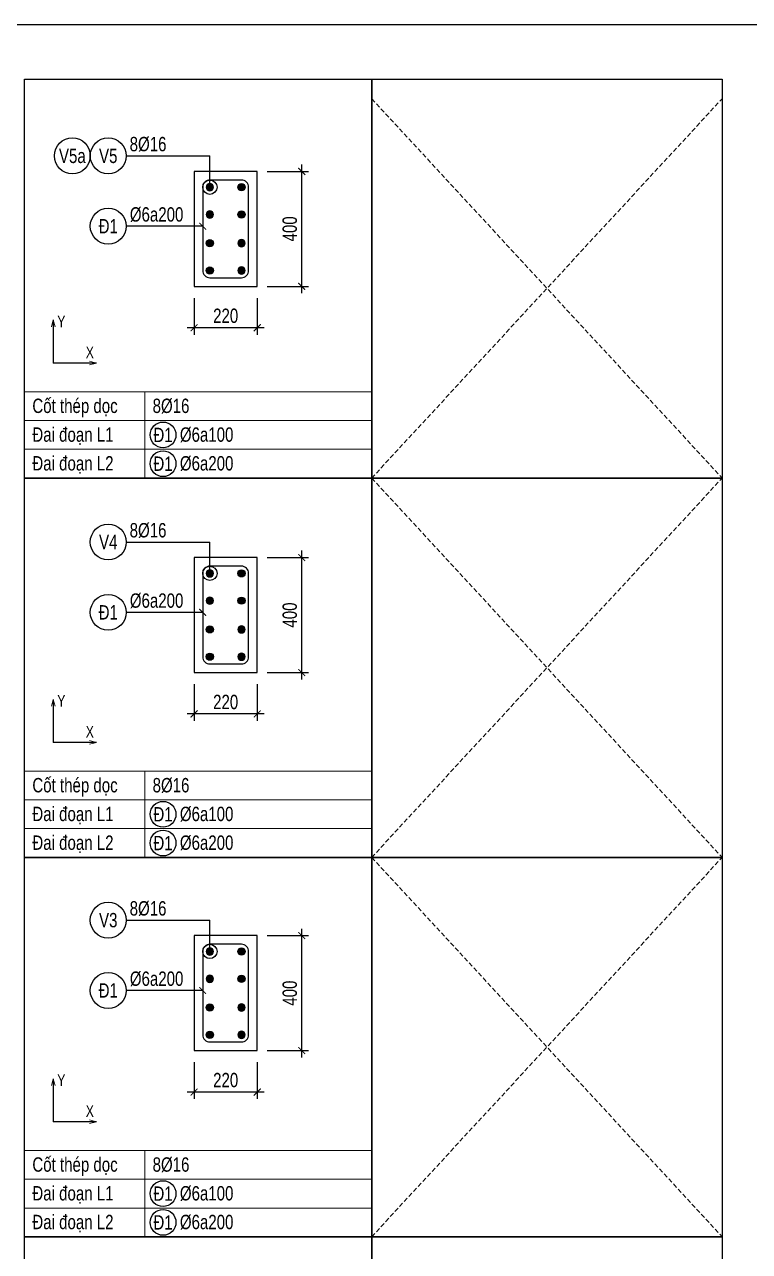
# Model space of a CAD drawing. Extents: x -165145 to 691808, y -202842 to 311040.
# Drawn here: x 354151 to 356674, y -45827 to -41558 of the extents above; entities that cross this region are included whole.
import ezdxf
from ezdxf.enums import TextEntityAlignment as Align

# ---------------------------------------------------------------- set-up
doc = ezdxf.new("R2010")
doc.units = 0
doc.header["$LTSCALE"] = 10
doc.header["$MEASUREMENT"] = 0
doc.linetypes.add('HIDDEN', pattern=[2.3807, 1.587, -0.7937])
doc.layers.get('0').update_dxf_attribs({"linetype": 'CONTINUOUS'})
doc.layers.get('Defpoints').update_dxf_attribs({"color": 5, "linetype": 'CONTINUOUS'})
for name, color, linetype in [('GE_KC_BORDER', 7, 'CONTINUOUS'), ('GE_KC_CHI', 1, 'CONTINUOUS'), ('GE_KC_SNODE', 6, 'CONTINUOUS'), ('GE_KC_STEEL', 6, 'CONTINUOUS'), ('GE_KC_TEXT_TK', 4, 'CONTINUOUS')]:
    doc.layers.add(name, color=color, linetype=linetype)
for name, color, linetype, lineweight in [('GE_KC_DIM', 1, 'CONTINUOUS', 20), ('GE_KC_NETKHUAT', 9, 'HIDDEN', 20), ('GE_KC_NETMANH', 8, 'CONTINUOUS', 20), ('GE_KC_TEXT', 4, 'CONTINUOUS', 20)]:
    doc.layers.add(name, color=color, linetype=linetype, lineweight=lineweight)
doc.styles.add('GE_KC-Arial', font='arial.ttf', dxfattribs={"width": 0.75})
doc.styles.add('GE_KC_TEXT', font='arial.ttf', dxfattribs={"width": 0.8})
doc.dimstyles.new('GE_KC_DIM20', dxfattribs={"dimscale": 20, "dimtxt": 2.5, "dimasz": 1.2, "dimexe": 1.2, "dimexo": 0, "dimgap": 0.8, "dimtad": 1, "dimdec": 0, "dimzin": 1, "dimdsep": 46, "dimtxsty": 'GE_KC-Arial', "dimblk": 'ARCHTICK', "dimcen": 1.2, "dimdle": 1.2, "dimclrd": 1, "dimclre": 1, "dimclrt": 4, "dimadec": 0, "dimazin": 0, "dimtfac": 1, "dimtdec": 0, "dimtix": 1, "dimtmove": 2, "dimatfit": 3, "dimfxl": 0.15, "dimtvp": 0.833333, "dimtolj": 1, "dimtzin": 0, "dimarcsym": 0})

# ---------------------------------------------------------------- blocks, each defined once
blk = doc.blocks.new('_Open30')
at = {"color": 0, "linetype": 'ByBlock', "lineweight": -2}
for p, q in [((-1, 0.27), (0, 0)), ((0, 0), (-1, -0.27)), ((0, 0), (-1, 0))]:
    blk.add_line(p, q, dxfattribs=at)
blk = doc.blocks.new('TOADO')
at = {"layer": 'GE_KC_BORDER'}
for p in [(0, 150), (150, 0)]:
    blk.add_line(p, (0, 0), dxfattribs=at)
at = {"layer": 'GE_KC_DIM', "xscale": 24, "yscale": 24, "zscale": 24, "rotation": 90}
blk.add_blockref('_Open30', (0, 150), dxfattribs=at)
at = {"layer": 'GE_KC_DIM', "xscale": 24, "yscale": 24, "zscale": 24}
blk.add_blockref('_Open30', (150, 0), dxfattribs=at)
at = {"layer": 'GE_KC_TEXT', "style": 'GE_KC_TEXT', "width": 0.75}
for s, p in [('Y', (14.1, 125)), ('X', (113.3, 17.1))]:
    blk.add_text(s, height=40, dxfattribs=at).set_placement(p)
blk = doc.blocks.new('GE_KC_SNODE_ L1')
at = {"layer": 'GE_KC_SNODE'}
blk.add_hatch(color=0, dxfattribs=at).paths.add_polyline_path([(12.5, 0, 1), (-12.5, 0, 1)])
at = {"layer": 'GE_KC_SNODE', "color": 0}
blk.add_circle((0, 0), 12.5, dxfattribs=at)
blk = doc.blocks.new('_ArchTick')
at = {"color": 0, "linetype": 'ByBlock', "const_width": 0.15}
blk.add_lwpolyline([(-0.5, -0.5), (0.5, 0.5)], dxfattribs=at)
blk = doc.blocks.new('*D1273')
at = {"layer": 'Defpoints', "color": 0, "transparency": 16777216}
for p in [(354740.8, -45169), (354960.8, -45169), (354740.8, -45272.6)]:
    blk.add_point(p, dxfattribs=at)
at = {"layer": 'GE_KC_DIM', "color": 1, "lineweight": -2, "transparency": 16777216}
for p, q in [((354740.8, -45169), (354740.8, -45296.6)), ((354960.8, -45169), (354960.8, -45296.6)), ((354984.8, -45272.6), (354716.8, -45272.6))]:
    blk.add_line(p, q, dxfattribs=at)
at = {"layer": 'GE_KC_DIM', "color": 1, "lineweight": -2, "transparency": 16777216, "xscale": 24, "yscale": 24, "zscale": 24, "rotation": 180}
blk.add_blockref('_ArchTick', (354740.8, -45272.6), dxfattribs=at)
at = {"layer": 'GE_KC_DIM', "color": 1, "lineweight": -2, "transparency": 16777216, "xscale": 24, "yscale": 24, "zscale": 24}
blk.add_blockref('_ArchTick', (354960.8, -45272.6), dxfattribs=at)
at = {"layer": 'GE_KC_DIM', "color": 4, "transparency": 16777216, "insert": (354850.8, -45231.1), "char_height": 50, "attachment_point": 5, "style": 'GE_KC-Arial'}
blk.add_mtext('\\A1;220', dxfattribs=at)
blk = doc.blocks.new('*D1274')
at = {"layer": 'Defpoints', "color": 0, "transparency": 16777216}
for p in [(354995, -44728.3), (355115.6, -44728.3), (354995, -45128.3)]:
    blk.add_point(p, dxfattribs=at)
at = {"layer": 'GE_KC_DIM', "color": 1, "lineweight": -2, "transparency": 16777216}
for p, q in [((354995, -44728.3), (355139.6, -44728.3)), ((355115.6, -45152.3), (355115.6, -44704.3)), ((354995, -45128.3), (355139.6, -45128.3))]:
    blk.add_line(p, q, dxfattribs=at)
at = {"layer": 'GE_KC_DIM', "color": 1, "lineweight": -2, "transparency": 16777216, "xscale": 24, "yscale": 24, "zscale": 24}
for p, rotation in [((355115.6, -44728.3), 90), ((355115.6, -45128.3), 270)]:
    blk.add_blockref('_ArchTick', p, dxfattribs=dict(at, rotation=rotation))
at = {"layer": 'GE_KC_DIM', "color": 4, "transparency": 16777216, "insert": (355074.1, -44928.3), "char_height": 50, "attachment_point": 5, "rotation": 90, "style": 'GE_KC-Arial'}
blk.add_mtext('\\A1;400', dxfattribs=at)
blk = doc.blocks.new('*D1275')
at = {"layer": 'Defpoints', "color": 0, "transparency": 16777216}
for p in [(354740.8, -43853.3), (354960.8, -43853.3), (354740.8, -43956.9)]:
    blk.add_point(p, dxfattribs=at)
at = {"layer": 'GE_KC_DIM', "color": 1, "lineweight": -2, "transparency": 16777216}
for p, q in [((354740.8, -43853.3), (354740.8, -43980.9)), ((354960.8, -43853.3), (354960.8, -43980.9)), ((354984.8, -43956.9), (354716.8, -43956.9))]:
    blk.add_line(p, q, dxfattribs=at)
at = {"layer": 'GE_KC_DIM', "color": 1, "lineweight": -2, "transparency": 16777216, "xscale": 24, "yscale": 24, "zscale": 24, "rotation": 180}
blk.add_blockref('_ArchTick', (354740.8, -43956.9), dxfattribs=at)
at = {"layer": 'GE_KC_DIM', "color": 1, "lineweight": -2, "transparency": 16777216, "xscale": 24, "yscale": 24, "zscale": 24}
blk.add_blockref('_ArchTick', (354960.8, -43956.9), dxfattribs=at)
at = {"layer": 'GE_KC_DIM', "color": 4, "transparency": 16777216, "insert": (354850.8, -43915.4), "char_height": 50, "attachment_point": 5, "style": 'GE_KC-Arial'}
blk.add_mtext('\\A1;220', dxfattribs=at)
blk = doc.blocks.new('*D1276')
at = {"layer": 'Defpoints', "color": 0, "transparency": 16777216}
for p in [(354995, -43412.7), (355115.6, -43412.7), (354995, -43812.7)]:
    blk.add_point(p, dxfattribs=at)
at = {"layer": 'GE_KC_DIM', "color": 1, "lineweight": -2, "transparency": 16777216}
for p, q in [((354995, -43412.7), (355139.6, -43412.7)), ((355115.6, -43836.7), (355115.6, -43388.7)), ((354995, -43812.7), (355139.6, -43812.7))]:
    blk.add_line(p, q, dxfattribs=at)
at = {"layer": 'GE_KC_DIM', "color": 1, "lineweight": -2, "transparency": 16777216, "xscale": 24, "yscale": 24, "zscale": 24}
for p, rotation in [((355115.6, -43412.7), 90), ((355115.6, -43812.7), 270)]:
    blk.add_blockref('_ArchTick', p, dxfattribs=dict(at, rotation=rotation))
at = {"layer": 'GE_KC_DIM', "color": 4, "transparency": 16777216, "insert": (355074.1, -43612.7), "char_height": 50, "attachment_point": 5, "rotation": 90, "style": 'GE_KC-Arial'}
blk.add_mtext('\\A1;400', dxfattribs=at)
blk = doc.blocks.new('*D1277')
at = {"layer": 'Defpoints', "color": 0, "transparency": 16777216}
for p in [(354740.8, -42509.6), (354960.8, -42509.6), (354740.8, -42613.2)]:
    blk.add_point(p, dxfattribs=at)
at = {"layer": 'GE_KC_DIM', "color": 1, "lineweight": -2, "transparency": 16777216}
for p, q in [((354740.8, -42509.6), (354740.8, -42637.2)), ((354960.8, -42509.6), (354960.8, -42637.2)), ((354984.8, -42613.2), (354716.8, -42613.2))]:
    blk.add_line(p, q, dxfattribs=at)
at = {"layer": 'GE_KC_DIM', "color": 1, "lineweight": -2, "transparency": 16777216, "xscale": 24, "yscale": 24, "zscale": 24, "rotation": 180}
blk.add_blockref('_ArchTick', (354740.8, -42613.2), dxfattribs=at)
at = {"layer": 'GE_KC_DIM', "color": 1, "lineweight": -2, "transparency": 16777216, "xscale": 24, "yscale": 24, "zscale": 24}
blk.add_blockref('_ArchTick', (354960.8, -42613.2), dxfattribs=at)
at = {"layer": 'GE_KC_DIM', "color": 4, "transparency": 16777216, "insert": (354850.8, -42571.7), "char_height": 50, "attachment_point": 5, "style": 'GE_KC-Arial'}
blk.add_mtext('\\A1;220', dxfattribs=at)
blk = doc.blocks.new('*D1278')
at = {"layer": 'Defpoints', "color": 0, "transparency": 16777216}
for p in [(354995, -42069), (355115.6, -42069), (354995, -42469)]:
    blk.add_point(p, dxfattribs=at)
at = {"layer": 'GE_KC_DIM', "color": 1, "lineweight": -2, "transparency": 16777216}
for p, q in [((355115.6, -42493), (355115.6, -42045)), ((354995, -42069), (355139.6, -42069)), ((354995, -42469), (355139.6, -42469))]:
    blk.add_line(p, q, dxfattribs=at)
at = {"layer": 'GE_KC_DIM', "color": 1, "lineweight": -2, "transparency": 16777216, "xscale": 24, "yscale": 24, "zscale": 24}
for p, rotation in [((355115.6, -42069), 90), ((355115.6, -42469), 270)]:
    blk.add_blockref('_ArchTick', p, dxfattribs=dict(at, rotation=rotation))
at = {"layer": 'GE_KC_DIM', "color": 4, "transparency": 16777216, "insert": (355074.1, -42269), "char_height": 50, "attachment_point": 5, "rotation": 90, "style": 'GE_KC-Arial'}
blk.add_mtext('\\A1;400', dxfattribs=at)

msp = doc.modelspace()

# ---------------------------------------------------------------- linework, layer by layer
for points in [[(354150.59807, -41748.3228), (355359.20473, -41748.3228), (355359.20473, -43136.02535), (354150.59807, -43136.02535)], [(355359.20473, -41748.3228), (356579.27469, -41748.3228), (356579.27469, -43136.02535), (355359.20473, -43136.02535)], [(354150.59807, -43136.02535), (355359.20473, -43136.02535), (355359.20473, -44456.02535), (354150.59807, -44456.02535)], [(355359.20473, -43136.02535), (356579.27469, -43136.02535), (356579.27469, -44456.02535), (355359.20473, -44456.02535)], [(354150.59807, -44456.02535), (355359.20473, -44456.02535), (355359.20473, -45776.02535), (354150.59807, -45776.02535)], [(355359.20473, -44456.02535), (356579.27469, -44456.02535), (356579.27469, -45776.02535), (355359.20473, -45776.02535)], [(354150.59807, -45776.02535), (355359.20473, -45776.02535), (355359.20473, -47096.02535), (354150.59807, -47096.02535)], [(355359.20473, -45776.02535), (356579.27469, -45776.02535), (356579.27469, -47096.02535), (355359.20473, -47096.02535)]]:
    msp.add_lwpolyline(points, close=True)
at = {"layer": 'Defpoints'}
msp.add_lwpolyline([(351878.75782, -41557.97767), (360935.00782, -41557.97767), (360935.00782, -49091.72767), (351878.75782, -49091.72767)], close=True, dxfattribs=at)
at = {"layer": 'GE_KC_BORDER'}
for points in [[(354740.81807, -42468.98827), (354960.81807, -42468.98827), (354960.81807, -42068.98827), (354740.81807, -42068.98827)], [(354740.81807, -43812.66685), (354960.81807, -43812.66685), (354960.81807, -43412.66685), (354740.81807, -43412.66685)], [(354740.81807, -45128.33991), (354960.81807, -45128.33991), (354960.81807, -44728.33991), (354740.81807, -44728.33991)]]:
    msp.add_lwpolyline(points, close=True, dxfattribs=at)
at = {"layer": 'GE_KC_CHI'}
for p, q in [((354504.57115, -42014.92803), (354795.81807, -42014.92803)), ((354795.81807, -42123.98827), (354795.81807, -42014.92803)), ((354770.81807, -42259.65952), (354505.21571, -42259.65952)), ((354504.57115, -43358.60661), (354795.81807, -43358.60661)), ((354795.81807, -43467.66685), (354795.81807, -43358.60661)), ((354770.81807, -43603.3381), (354505.21571, -43603.3381)), ((354504.57115, -44674.27966), (354795.81807, -44674.27966)), ((354795.81807, -44783.33991), (354795.81807, -44674.27966)), ((354770.81807, -44919.01116), (354505.21571, -44919.01116))]:
    msp.add_line(p, q, dxfattribs=at)
for centre in [(354795.81807, -42123.98827), (354795.81807, -43467.66685), (354795.81807, -44783.33991)]:
    msp.add_circle(centre, 25, dxfattribs=at)
at = {"layer": 'GE_KC_NETKHUAT'}
for p, q in [((355359.20473, -43136.02535), (356579.27469, -41816.02535)), ((355359.20473, -41816.02535), (356579.27469, -43136.02535)), ((355359.20473, -44456.02535), (356579.27469, -43136.02535)), ((355359.20473, -43136.02535), (356579.27469, -44456.02535)), ((355359.20473, -45776.02535), (356579.27469, -44456.02535)), ((355359.20473, -44456.02535), (356579.27469, -45776.02535))]:
    msp.add_line(p, q, dxfattribs=at)
at = {"layer": 'GE_KC_NETMANH', "color": 8}
for p, q in [((354150.59807, -42836.02535), (355359.20473, -42836.02535)), ((354569.25475, -42836.02535), (354569.25475, -43136.02535)), ((354569.25475, -42836.02535), (354569.25475, -43136.02535)), ((354150.59807, -42936.02535), (355359.20473, -42936.02535)), ((354150.59807, -43036.02535), (355359.20473, -43036.02535)), ((354150.59807, -44156.02535), (355359.20473, -44156.02535)), ((354569.25475, -44156.02535), (354569.25475, -44456.02535)), ((354569.25475, -44156.02535), (354569.25475, -44456.02535)), ((354150.59807, -44256.02535), (355359.20473, -44256.02535)), ((354150.59807, -44356.02535), (355359.20473, -44356.02535)), ((354150.59807, -45476.02535), (355359.20473, -45476.02535)), ((354569.25475, -45476.02535), (354569.25475, -45776.02535)), ((354569.25475, -45476.02535), (354569.25475, -45776.02535)), ((354150.59807, -45576.02535), (355359.20473, -45576.02535)), ((354150.59807, -45676.02535), (355359.20473, -45676.02535))]:
    msp.add_line(p, q, dxfattribs=at)
at = {"layer": 'GE_KC_STEEL'}
for points in [[(354795.81807, -42438.98827), (354905.81807, -42438.98827, 0.4142135624), (354930.81807, -42413.98827), (354930.81807, -42123.98827, 0.4142135624), (354905.81807, -42098.98827), (354795.81807, -42098.98827, 0.4142135624), (354770.81807, -42123.98827), (354770.81807, -42413.98827, 0.4142135624)], [(354795.81807, -43782.66685), (354905.81807, -43782.66685, 0.4142135624), (354930.81807, -43757.66685), (354930.81807, -43467.66685, 0.4142135624), (354905.81807, -43442.66685), (354795.81807, -43442.66685, 0.4142135624), (354770.81807, -43467.66685), (354770.81807, -43757.66685, 0.4142135624)], [(354795.81807, -45098.33991), (354905.81807, -45098.33991, 0.4142135624), (354930.81807, -45073.33991), (354930.81807, -44783.33991, 0.4142135624), (354905.81807, -44758.33991), (354795.81807, -44758.33991, 0.4142135624), (354770.81807, -44783.33991), (354770.81807, -45073.33991, 0.4142135624)]]:
    msp.add_lwpolyline(points, format="xyb", close=True, dxfattribs=at)
at = {"layer": 'GE_KC_TEXT_TK', "color": 1}
for centre, radius in [((354317.07115, -42014.92803), 62.5), ((354442.07115, -42014.92803), 62.5), ((354442.07115, -42259.65952), 62.5), ((354632.85822, -42986.02535), 45), ((354632.85822, -43086.02535), 45), ((354442.07115, -43358.60661), 62.5), ((354442.07115, -43603.3381), 62.5), ((354632.85822, -44306.02535), 45), ((354632.85822, -44406.02535), 45), ((354442.07115, -44674.27966), 62.5), ((354442.07115, -44919.01116), 62.5), ((354632.85822, -45626.02535), 45), ((354632.85822, -45726.02535), 45)]:
    msp.add_circle(centre, radius, dxfattribs=at)

# ---------------------------------------------------------------- block references
at = {"layer": 'GE_KC_BORDER'}
for p in [(354250.59807, -42736.02535), (354250.59807, -44056.02535), (354250.59807, -45376.02535)]:
    msp.add_blockref('TOADO', p, dxfattribs=at)
at = {"layer": 'GE_KC_CHI', "xscale": 23.6250000000001, "yscale": 23.6250000000001, "zscale": 23.6250000000001, "rotation": 90}
for p in [(354770.81807, -42259.65952), (354770.81807, -43603.3381), (354770.81807, -44919.01116)]:
    msp.add_blockref('_ArchTick', p, dxfattribs=at)
at = {"layer": 'GE_KC_SNODE', "xscale": -1}
for p in [(354795.81807, -42123.98827), (354795.81807, -42218.98827), (354795.81807, -43467.66685), (354795.81807, -43562.66685), (354795.81807, -44783.33991), (354795.81807, -44878.33991)]:
    msp.add_blockref('GE_KC_SNODE_ L1', p, dxfattribs=at)
at = {"layer": 'GE_KC_SNODE'}
for p in [(354905.81807, -42123.98827), (354905.81807, -42218.98827), (354905.81807, -43467.66685), (354905.81807, -43562.66685), (354905.81807, -44783.33991), (354905.81807, -44878.33991)]:
    msp.add_blockref('GE_KC_SNODE_ L1', p, dxfattribs=at)
at = {"layer": 'GE_KC_SNODE', "rotation": 180}
for p in [(354795.81807, -42318.98827), (354795.81807, -42413.98827), (354795.81807, -43662.66685), (354795.81807, -43757.66685), (354795.81807, -44978.33991), (354795.81807, -45073.33991)]:
    msp.add_blockref('GE_KC_SNODE_ L1', p, dxfattribs=at)
at = {"layer": 'GE_KC_SNODE', "xscale": -1, "rotation": 180}
for p in [(354905.81807, -42318.98827), (354905.81807, -42413.98827), (354905.81807, -43662.66685), (354905.81807, -43757.66685), (354905.81807, -44978.33991), (354905.81807, -45073.33991)]:
    msp.add_blockref('GE_KC_SNODE_ L1', p, dxfattribs=at)

# ---------------------------------------------------------------- texts
at = {"layer": 'GE_KC_TEXT', "style": 'GE_KC_TEXT', "width": 0.75}
for s, p in [('8%%C16', (354516.57115, -41998.92803)), ('%%C6a200', (354517.21571, -42243.65952)), ('8%%C16', (354516.57115, -43342.60661)), ('%%C6a200', (354517.21571, -43587.3381)), ('8%%C16', (354516.57115, -44658.27966)), ('%%C6a200', (354517.21571, -44903.01116))]:
    msp.add_text(s, height=50, dxfattribs=at).set_placement(p)
for s, p in [('Cốt thép dọc', (354177.85766, -42884.68854)), ('8%%C16', (354596.51434, -42884.68854)), ('Đai đoạn L1', (354177.85766, -42984.68854)), ('%%C6a100', (354691.42861, -42984.68854)), ('Đai đoạn L2', (354177.85766, -43084.68854)), ('%%C6a200', (354691.42861, -43084.68854)), ('Cốt thép dọc', (354177.85766, -44204.68854)), ('8%%C16', (354596.51434, -44204.68854)), ('Đai đoạn L1', (354177.85766, -44304.68854)), ('%%C6a100', (354691.42861, -44304.68854)), ('Đai đoạn L2', (354177.85766, -44404.68854)), ('%%C6a200', (354691.42861, -44404.68854)), ('Cốt thép dọc', (354177.85766, -45524.68854)), ('8%%C16', (354596.51434, -45524.68854)), ('Đai đoạn L1', (354177.85766, -45624.68854)), ('%%C6a100', (354691.42861, -45624.68854)), ('Đai đoạn L2', (354177.85766, -45724.68854)), ('%%C6a200', (354691.42861, -45724.68854))]:
    msp.add_text(s, height=50, dxfattribs=at).set_placement(p, align=Align.MIDDLE_LEFT)
at = {"layer": 'GE_KC_TEXT_TK', "style": 'GE_KC_TEXT', "width": 0.75}
for s, p in [('V5a', (354317.07115, -42014.92803)), ('V5', (354442.07115, -42014.92803)), ('Đ1', (354442.07115, -42259.65952)), ('Đ1', (354632.85822, -42986.02535)), ('Đ1', (354632.85822, -43086.02535)), ('V4', (354442.07115, -43358.60661)), ('Đ1', (354442.07115, -43603.3381)), ('Đ1', (354632.85822, -44306.02535)), ('Đ1', (354632.85822, -44406.02535)), ('V3', (354442.07115, -44674.27966)), ('Đ1', (354442.07115, -44919.01116)), ('Đ1', (354632.85822, -45626.02535)), ('Đ1', (354632.85822, -45726.02535))]:
    msp.add_text(s, height=50, dxfattribs=at).set_placement(p, align=Align.MIDDLE_CENTER)

# ---------------------------------------------------------------- dimensions: what is measured, and where the dimension line sits
at = {"layer": 'GE_KC_DIM'}
for base, p1, p2, picture, middle in [((355115.62493, -42068.98827), (354995.04636, -42468.98827), (354995.04636, -42068.98827), '*D1278', (355074.09628, -42268.98827)), ((355115.62493, -43412.66685), (354995.04636, -43812.66685), (354995.04636, -43412.66685), '*D1276', (355074.09628, -43612.66685)), ((355115.62493, -44728.33991), (354995.04636, -45128.33991), (354995.04636, -44728.33991), '*D1274', (355074.09628, -44928.33991))]:
    dim = msp.add_linear_dim(base=base, p1=p1, p2=p2, angle=90, dimstyle='GE_KC_DIM20', dxfattribs=at)
    dim.commit()
    dim.dimension.update_dxf_attribs({"geometry": picture, "text_midpoint": middle})
for base, p1, p2, picture, middle in [((354740.81807, -42613.23332), (354960.81807, -42509.64028), (354740.81807, -42509.64028), '*D1277', (354850.81807, -42571.70467)), ((354740.81807, -43956.9119), (354960.81807, -43853.31886), (354740.81807, -43853.31886), '*D1275', (354850.81807, -43915.38325)), ((354740.81807, -45272.58496), (354960.81807, -45168.99192), (354740.81807, -45168.99192), '*D1273', (354850.81807, -45231.05631))]:
    dim = msp.add_linear_dim(base=base, p1=p1, p2=p2, dimstyle='GE_KC_DIM20', dxfattribs=at)
    dim.commit()
    dim.dimension.update_dxf_attribs({"geometry": picture, "text_midpoint": middle})

doc.saveas('drawing.dxf')
